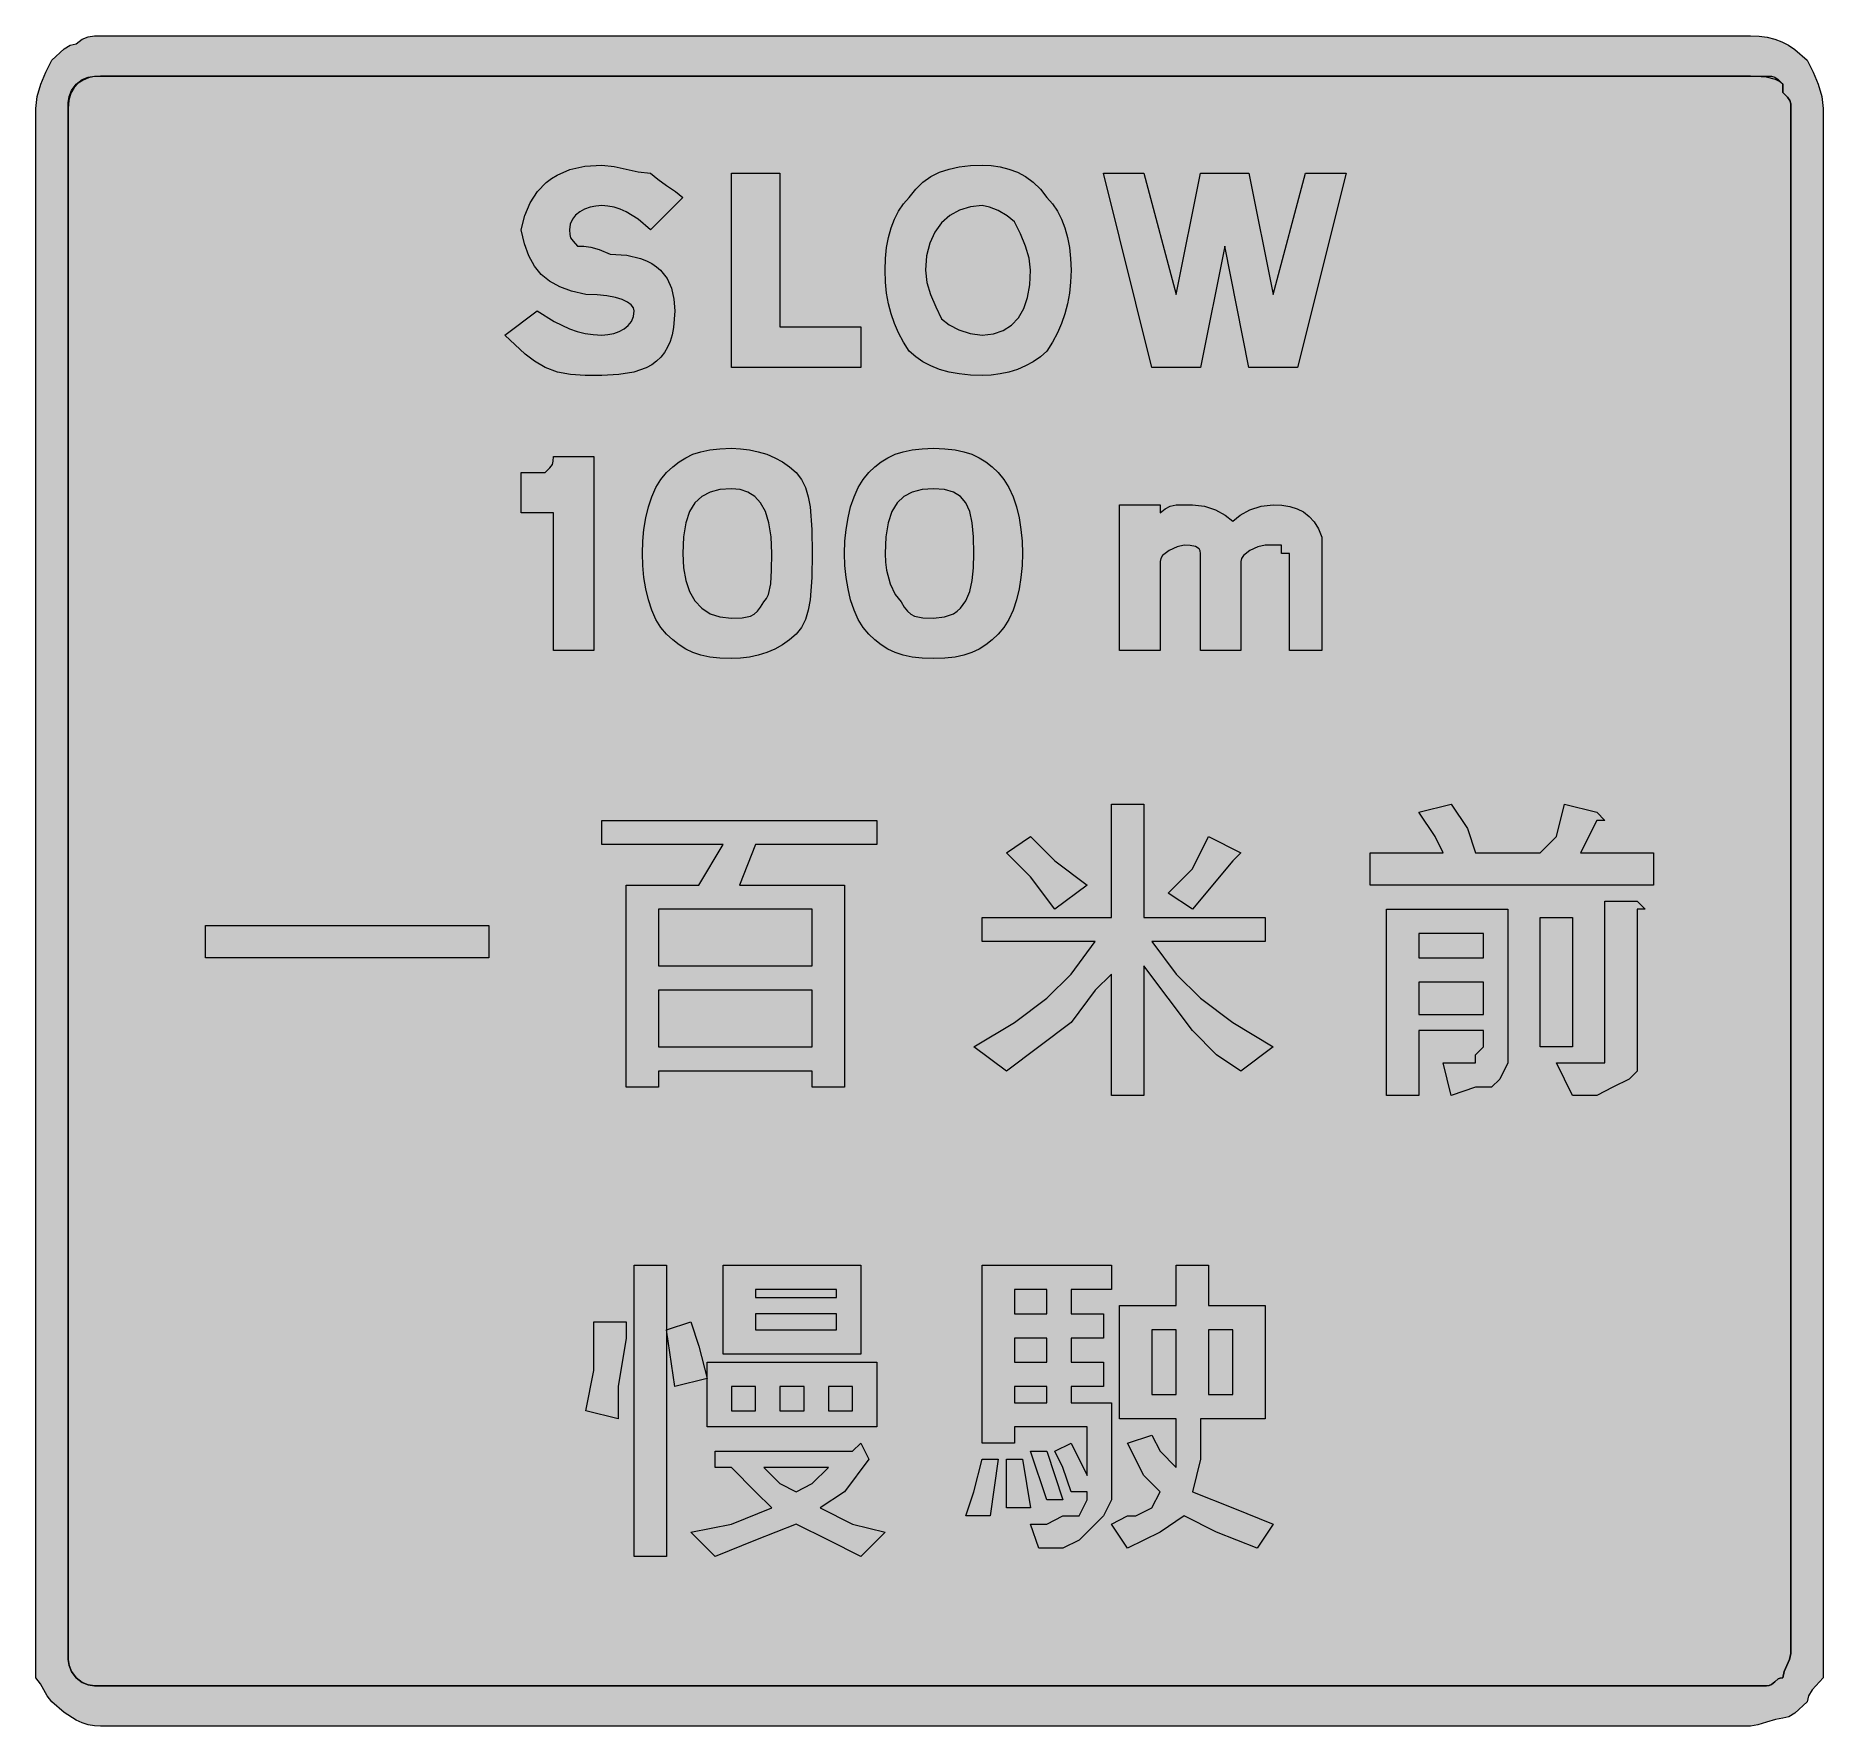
# Model space of a CAD drawing. Header units: metres. Extents: x 151 to 417, y 11 to 262.
import ezdxf

# ---------------------------------------------------------------- set-up
doc = ezdxf.new("R2010")
doc.units = ezdxf.units.M
doc.layers.add('FILL_BLACK_000000', color=7, linetype='Continuous', true_color=0x000000)
doc.layers.add('FILL_WHITE_FFFFFF', color=7, linetype='Continuous', true_color=0xffffff)

msp = doc.modelspace()

# ---------------------------------------------------------------- hatches: boundary and pattern name
at = {"layer": 'FILL_BLACK_000000', "true_color": 0x000000}
h = msp.add_hatch(color=7, dxfattribs=at)
h.dxf.hatch_style = 1
h.paths.add_polyline_path([(407.05, 261.54), (408.24, 261.37), (409.36, 261.09), (410.4, 260.7), (411.39, 260.19), (412.33, 259.58), (414.15, 258), (415.03, 256.2), (415.8, 254.4), (416.34, 252.6), (416.55, 250.8), (416.55, 21.6), (416.55, 18), (414.9, 16.2), (414.36, 15.3), (414.15, 14.4), (412.35, 12.75), (411.45, 12.21), (410.55, 12), (409.46, 11.81), (408.15, 11.4), (406.84, 10.99), (405.75, 10.8), (160.95, 10.8), (160.05, 10.86), (159.15, 11.03), (158.25, 11.31), (157.35, 11.7), (155.55, 12.82), (153.75, 14.4), (153.04, 15.3), (152.55, 16.2), (152.06, 17.1), (151.35, 18), (151.35, 21.6), (151.35, 250.8), (151.56, 252.6), (152.1, 254.4), (152.87, 256.2), (153.75, 258), (155.55, 259.65), (156.45, 260.19), (157.35, 260.4), (158.25, 261.09), (159.15, 261.45), (160.05, 261.58), (160.95, 261.6), (405.75, 261.6), (407.05, 261.54)])
h.paths.add_polyline_path([(159.19, 255.36), (158.38, 255.03), (157.65, 254.55), (157.04, 253.9), (156.56, 253.07), (156.26, 252.04), (156.15, 250.8), (156.15, 21.6), (156.17, 20.7), (156.3, 19.8), (156.66, 18.9), (157.35, 18), (158.25, 17.31), (159.15, 16.95), (160.05, 16.82), (160.95, 16.8), (405.75, 16.8), (408.15, 16.8), (408.55, 16.85), (408.86, 16.99), (409.35, 17.4), (409.84, 17.81), (410.15, 17.95), (410.55, 18), (410.74, 18.9), (411.15, 19.8), (411.56, 20.7), (411.75, 21.6), (411.75, 250.8), (411.73, 251.51), (411.6, 252), (411.24, 252.49), (410.55, 253.2), (410.55, 254.4), (410.05, 254.8), (409.46, 255.09), (408.15, 255.45), (405.75, 255.6), (160.95, 255.6), (160.05, 255.54), (159.19, 255.36)], flags=16)
h = msp.add_hatch(color=7, dxfattribs=at)
h.dxf.hatch_style = 1
h.paths.add_polyline_path([(230.57, 232.09), (230.7, 231.6), (231.06, 231.11), (231.75, 230.4), (232.67, 230.38), (233.7, 230.25), (234.96, 229.89), (236.55, 229.2), (239.03, 229.04), (241.09, 228.56), (241.97, 228.22), (242.75, 227.81), (243.44, 227.33), (244.05, 226.8), (245.01, 225.57), (245.66, 224.14), (246.03, 222.54), (246.15, 220.8), (245.98, 218.32), (245.77, 217.24), (245.47, 216.26), (245.1, 215.38), (244.63, 214.6), (244.08, 213.91), (243.45, 213.3), (242.73, 212.78), (241.93, 212.34), (240.07, 211.69), (237.88, 211.32), (235.35, 211.2), (232.86, 211.22), (230.7, 211.35), (228.77, 211.71), (226.95, 212.4), (225.34, 213.32), (223.95, 214.35), (220.95, 217.2), (225.75, 220.8), (228.26, 219.22), (230.55, 218.1), (231.68, 217.71), (232.84, 217.42), (234.05, 217.26), (235.35, 217.2), (236.25, 217.26), (237.11, 217.42), (237.92, 217.71), (238.65, 218.1), (239.26, 218.61), (239.74, 219.22), (240.04, 219.96), (240.15, 220.8), (240.04, 221.25), (239.7, 221.68), (239.14, 222.09), (238.35, 222.45), (237.34, 222.76), (236.1, 222.99), (234.64, 223.15), (232.95, 223.2), (230.86, 223.71), (229.09, 224.36), (227.59, 225.18), (226.35, 226.2), (225.33, 227.44), (224.51, 228.94), (223.86, 230.71), (223.35, 232.8), (223.91, 234.94), (224.72, 236.83), (225.78, 238.47), (227.1, 239.85), (227.87, 240.43), (228.71, 240.94), (230.61, 241.74), (232.82, 242.23), (235.35, 242.4), (237.15, 242.21), (238.95, 241.8), (240.75, 241.39), (242.55, 241.2), (243.64, 240.3), (244.95, 239.4), (246.26, 238.5), (247.35, 237.6), (242.55, 232.8), (240.75, 234.37), (238.95, 235.5), (238.05, 235.89), (237.15, 236.17), (236.25, 236.34), (235.35, 236.4), (234.45, 236.34), (233.59, 236.17), (232.78, 235.89), (232.05, 235.5), (231.44, 234.99), (230.96, 234.37), (230.66, 233.64), (230.55, 232.8), (230.57, 232.09)])
h = msp.add_hatch(color=7, dxfattribs=at)
h.dxf.hatch_style = 1
h.paths.add_polyline_path([(294.43, 242.16), (295.74, 241.83), (297, 241.35), (298.21, 240.7), (299.34, 239.87), (300.4, 238.84), (301.35, 237.6), (302.19, 236.64), (302.92, 235.57), (303.54, 234.39), (304.05, 233.1), (304.44, 231.69), (304.72, 230.17), (304.89, 228.54), (304.95, 226.8), (304.89, 225.05), (304.72, 223.41), (304.44, 221.84), (304.05, 220.35), (303.54, 218.91), (302.92, 217.52), (302.19, 216.15), (301.35, 214.8), (300.4, 213.96), (299.34, 213.22), (298.21, 212.61), (297, 212.1), (295.74, 211.71), (294.43, 211.42), (293.1, 211.26), (291.75, 211.2), (290.01, 211.26), (288.37, 211.42), (286.86, 211.71), (285.45, 212.1), (284.16, 212.61), (282.97, 213.22), (281.91, 213.96), (280.95, 214.8), (280.11, 216.15), (279.37, 217.52), (278.76, 218.91), (278.25, 220.35), (277.86, 221.84), (277.57, 223.41), (277.41, 225.05), (277.35, 226.8), (277.41, 228.54), (277.57, 230.17), (277.86, 231.69), (278.25, 233.1), (278.76, 234.39), (279.37, 235.57), (280.11, 236.64), (280.95, 237.6), (281.91, 238.84), (282.97, 239.87), (284.16, 240.7), (285.45, 241.35), (286.86, 241.83), (288.37, 242.16), (290.01, 242.34), (291.75, 242.4), (293.1, 242.34), (294.43, 242.16)])
h.paths.add_polyline_path([(298.2, 230.4), (297.43, 232.2), (296.55, 234), (295.46, 234.88), (294.15, 235.65), (292.84, 236.19), (291.75, 236.4), (290.01, 236.23), (288.41, 235.74), (286.98, 234.94), (285.75, 233.85), (284.74, 232.47), (283.99, 230.83), (283.51, 228.94), (283.35, 226.8), (283.56, 225), (284.1, 223.2), (284.87, 221.4), (285.75, 219.6), (286.86, 218.72), (288.3, 217.95), (289.97, 217.41), (291.75, 217.2), (293.44, 217.37), (294.9, 217.86), (296.14, 218.66), (297.15, 219.75), (297.94, 221.13), (298.5, 222.77), (298.84, 224.66), (298.95, 226.8), (298.74, 228.6), (298.2, 230.4)], flags=16)
h = msp.add_hatch(color=7, dxfattribs=at)
h.dxf.hatch_style = 1
h.paths.add_polyline_path([(261.75, 218.4), (273.75, 218.4), (273.75, 212.4), (254.55, 212.4), (254.55, 241.2), (261.75, 241.2), (261.75, 218.4)])
h = msp.add_hatch(color=7, dxfattribs=at)
h.dxf.hatch_style = 1
h.paths.add_polyline_path([(338.55, 212.4), (331.35, 212.4), (327.75, 230.4), (324.15, 212.4), (316.95, 212.4), (309.75, 241.2), (315.75, 241.2), (320.55, 223.2), (324.15, 241.2), (327.75, 241.2), (331.35, 241.2), (334.95, 223.2), (339.75, 241.2), (345.75, 241.2), (338.55, 212.4)])
h = msp.add_hatch(color=7, dxfattribs=at)
h.dxf.hatch_style = 1
h.paths.add_polyline_path([(234.15, 170.4), (228.15, 170.4), (228.15, 190.8), (223.35, 190.8), (223.35, 196.8), (226.95, 196.8), (227.64, 197.51), (228, 198), (228.13, 198.49), (228.15, 199.2), (234.15, 199.2), (234.15, 170.4)])
h = msp.add_hatch(color=7, dxfattribs=at)
h.dxf.hatch_style = 1
h.paths.add_polyline_path([(266.25, 177.9), (265.96, 176.39), (265.54, 175.01), (264.94, 173.81), (264.15, 172.8), (263.2, 171.96), (262.14, 171.22), (261.01, 170.61), (259.8, 170.1), (258.54, 169.71), (257.23, 169.42), (255.9, 169.26), (254.55, 169.2), (252.86, 169.26), (251.36, 169.42), (250.04, 169.71), (248.85, 170.1), (247.78, 170.61), (246.79, 171.22), (245.85, 171.96), (244.95, 172.8), (244.11, 173.81), (243.37, 175.01), (242.76, 176.39), (242.25, 177.9), (241.86, 179.53), (241.57, 181.24), (241.41, 183), (241.35, 184.8), (241.41, 186.6), (241.57, 188.36), (241.86, 190.07), (242.25, 191.7), (242.76, 193.21), (243.37, 194.59), (244.11, 195.79), (244.95, 196.8), (245.85, 197.64), (246.79, 198.38), (247.78, 198.99), (248.85, 199.5), (250.04, 199.89), (251.36, 200.18), (252.86, 200.34), (254.55, 200.4), (255.9, 200.34), (257.23, 200.18), (258.54, 199.89), (259.8, 199.5), (261.01, 198.99), (262.14, 198.38), (263.2, 197.64), (264.15, 196.8), (264.94, 195.79), (265.54, 194.59), (265.96, 193.21), (266.25, 191.7), (266.51, 188.36), (266.55, 184.8), (266.51, 181.24), (266.25, 177.9)])
h.paths.add_polyline_path([(260.12, 189.34), (259.6, 191), (258.9, 192.3), (258.03, 193.26), (257.01, 193.91), (255.84, 194.28), (254.55, 194.4), (252.86, 194.28), (251.4, 193.91), (250.16, 193.26), (249.15, 192.3), (248.36, 191), (247.8, 189.34), (247.46, 187.28), (247.35, 184.8), (247.46, 182.66), (247.8, 180.77), (248.36, 179.13), (249.15, 177.75), (250.16, 176.66), (251.4, 175.86), (252.86, 175.37), (254.55, 175.2), (256.14, 175.24), (257.4, 175.5), (257.94, 175.79), (258.43, 176.21), (258.9, 176.81), (259.35, 177.6), (259.75, 178.11), (260.04, 178.72), (260.4, 180.3), (260.53, 182.32), (260.55, 184.8), (260.44, 187.28), (260.12, 189.34)], flags=16)
h = msp.add_hatch(color=7, dxfattribs=at)
h.dxf.hatch_style = 1
h.paths.add_polyline_path([(297.52, 181.24), (297.24, 179.53), (296.85, 177.9), (296.34, 176.39), (295.72, 175.01), (294.99, 173.81), (294.15, 172.8), (293.25, 171.96), (292.31, 171.22), (291.32, 170.61), (290.25, 170.1), (289.06, 169.71), (287.74, 169.42), (286.24, 169.26), (284.55, 169.2), (282.86, 169.26), (281.36, 169.42), (280.04, 169.71), (278.85, 170.1), (277.78, 170.61), (276.79, 171.22), (275.85, 171.96), (274.95, 172.8), (274.11, 173.81), (273.37, 175.01), (272.76, 176.39), (272.25, 177.9), (271.86, 179.53), (271.57, 181.24), (271.41, 183), (271.35, 184.8), (271.41, 186.6), (271.57, 188.36), (271.86, 190.07), (272.25, 191.7), (272.76, 193.21), (273.37, 194.59), (274.11, 195.79), (274.95, 196.8), (275.85, 197.64), (276.79, 198.38), (277.78, 198.99), (278.85, 199.5), (280.04, 199.89), (281.36, 200.18), (282.86, 200.34), (284.55, 200.4), (286.24, 200.34), (287.74, 200.18), (289.06, 199.89), (290.25, 199.5), (291.32, 198.99), (292.31, 198.38), (293.25, 197.64), (294.15, 196.8), (294.99, 195.79), (295.72, 194.59), (296.34, 193.21), (296.85, 191.7), (297.24, 190.07), (297.52, 188.36), (297.69, 186.6), (297.75, 184.8), (297.69, 183), (297.52, 181.24)])
h.paths.add_polyline_path([(290.29, 189.34), (289.92, 191), (289.35, 192.3), (288.56, 193.26), (287.51, 193.91), (286.19, 194.28), (284.55, 194.4), (282.86, 194.28), (281.4, 193.91), (280.16, 193.26), (279.15, 192.3), (278.36, 191), (277.8, 189.34), (277.46, 187.28), (277.35, 184.8), (277.4, 183.51), (277.56, 182.32), (278.1, 180.3), (278.87, 178.72), (279.75, 177.6), (280.2, 176.81), (280.67, 176.21), (281.16, 175.79), (281.7, 175.5), (282.96, 175.24), (284.55, 175.2), (286.19, 175.37), (287.51, 175.86), (288.07, 176.22), (288.56, 176.66), (289.35, 177.75), (289.92, 179.13), (290.29, 180.77), (290.49, 182.66), (290.55, 184.8), (290.49, 187.28), (290.29, 189.34)], flags=16)
h = msp.add_hatch(color=7, dxfattribs=at)
h.dxf.hatch_style = 1
h.paths.add_polyline_path([(332.68, 185.79), (331.5, 185.25), (330.54, 184.48), (330.26, 184.05), (330.15, 183.6), (330.15, 170.4), (324.15, 170.4), (324.15, 184.8), (324.1, 185.2), (323.94, 185.49), (323.4, 185.85), (322.63, 185.98), (321.75, 186), (320.68, 185.79), (319.5, 185.25), (318.54, 184.48), (318.26, 184.05), (318.15, 183.6), (318.15, 170.4), (312.15, 170.4), (312.15, 192), (318.15, 192), (318.15, 190.8), (318.9, 191.4), (319.67, 191.81), (320.55, 192), (322.95, 192), (324.73, 191.79), (326.4, 191.25), (327.84, 190.48), (328.95, 189.6), (330.06, 190.48), (331.5, 191.25), (333.17, 191.79), (334.95, 192), (336.24, 191.94), (337.42, 191.76), (338.49, 191.43), (339.45, 190.95), (340.29, 190.3), (341.02, 189.47), (341.64, 188.44), (342.15, 187.2), (342.15, 186), (342.15, 170.4), (337.35, 170.4), (337.35, 184.8), (336.15, 184.8), (336.15, 186), (333.75, 186), (332.68, 185.79)])
h = msp.add_hatch(color=7, dxfattribs=at)
h.dxf.hatch_style = 1
h.paths.add_polyline_path([(291.75, 130.8), (310.95, 130.8), (310.95, 147.6), (314.55, 147.6), (315.75, 147.6), (315.75, 146.4), (315.75, 145.2), (315.75, 130.8), (333.75, 130.8), (333.75, 127.2), (316.95, 127.2), (320.55, 122.4), (324.15, 118.8), (328.95, 115.2), (334.95, 111.6), (330.15, 108), (326.55, 110.4), (322.95, 114), (319.35, 118.8), (315.75, 123.6), (315.75, 104.4), (310.95, 104.4), (310.95, 122.4), (308.55, 120), (304.95, 115.2), (300.15, 111.6), (295.35, 108), (290.55, 111.6), (296.55, 115.2), (301.35, 118.8), (304.95, 122.4), (308.55, 127.2), (291.75, 127.2), (291.75, 130.8)])
h = msp.add_hatch(color=7, dxfattribs=at)
h.dxf.hatch_style = 1
h.paths.add_polyline_path([(358.95, 142.8), (356.55, 146.4), (361.35, 147.6), (363.75, 144), (364.95, 140.4), (374.55, 140.4), (376.95, 142.8), (378.15, 147.6), (382.95, 146.4), (384.15, 145.2), (382.95, 145.2), (380.55, 140.4), (391.35, 140.4), (391.35, 135.6), (349.35, 135.6), (349.35, 140.4), (360.15, 140.4), (358.95, 142.8)])
h = msp.add_hatch(color=7, dxfattribs=at)
h.dxf.hatch_style = 1
h.paths.add_polyline_path([(276.15, 141.6), (258.15, 141.6), (255.75, 135.6), (271.35, 135.6), (271.35, 105.6), (266.55, 105.6), (266.55, 108), (243.75, 108), (243.75, 105.6), (238.95, 105.6), (238.95, 135.6), (249.75, 135.6), (253.35, 141.6), (235.35, 141.6), (235.35, 145.2), (276.15, 145.2), (276.15, 141.6)])
h.paths.add_polyline_path([(243.75, 132), (243.75, 123.6), (266.55, 123.6), (266.55, 132), (243.75, 132)], flags=16)
h.paths.add_polyline_path([(266.55, 120), (243.75, 120), (243.75, 111.6), (266.55, 111.6), (266.55, 120)], flags=16)
h = msp.add_hatch(color=7, dxfattribs=at)
h.dxf.hatch_style = 1
h.paths.add_polyline_path([(302.55, 139.2), (307.35, 135.6), (302.55, 132), (298.95, 136.8), (295.35, 140.4), (298.95, 142.8), (302.55, 139.2)])
h = msp.add_hatch(color=7, dxfattribs=at)
h.dxf.hatch_style = 1
h.paths.add_polyline_path([(322.95, 138), (325.35, 142.8), (330.15, 140.4), (328.95, 139.2), (322.95, 132), (319.35, 134.4), (322.95, 138)])
h = msp.add_hatch(color=7, dxfattribs=at)
h.dxf.hatch_style = 1
h.paths.add_polyline_path([(388.95, 133.2), (390.15, 132), (388.95, 132), (388.95, 130.8), (388.95, 111.6), (388.95, 108), (387.75, 106.8), (385.35, 105.6), (382.95, 104.4), (379.35, 104.4), (376.95, 109.2), (381.75, 109.2), (382.95, 109.2), (384.15, 109.2), (384.15, 110.4), (384.15, 111.6), (384.15, 133.2), (388.95, 133.2)])
h = msp.add_hatch(color=7, dxfattribs=at)
h.dxf.hatch_style = 1
h.paths.add_polyline_path([(369.75, 109.2), (368.55, 106.8), (367.35, 105.6), (364.95, 105.6), (361.35, 104.4), (360.15, 109.2), (363.75, 109.2), (364.95, 109.2), (364.95, 110.4), (366.15, 111.6), (366.15, 114), (356.55, 114), (356.55, 104.4), (351.75, 104.4), (351.75, 132), (369.75, 132), (369.75, 111.6), (369.75, 109.2)])
h.paths.add_polyline_path([(356.55, 121.2), (356.55, 116.4), (366.15, 116.4), (366.15, 121.2), (356.55, 121.2)], flags=16)
h.paths.add_polyline_path([(366.15, 128.4), (356.55, 128.4), (356.55, 124.8), (366.15, 124.8), (366.15, 128.4)], flags=16)
h = msp.add_hatch(color=7, dxfattribs=at)
h.dxf.hatch_style = 1
h.paths.add_polyline_path([(378.15, 130.8), (379.35, 130.8), (379.35, 129.6), (379.35, 128.4), (379.35, 111.6), (374.55, 111.6), (374.55, 130.8), (378.15, 130.8)])
h = msp.add_hatch(color=7, dxfattribs=at)
h.dxf.hatch_style = 1
h.paths.add_polyline_path([(218.55, 129.6), (218.55, 124.8), (176.55, 124.8), (176.55, 129.6), (218.55, 129.6)])
h = msp.add_hatch(color=7, dxfattribs=at)
h.dxf.hatch_style = 1
h.paths.add_polyline_path([(244.95, 79.2), (244.95, 78), (244.95, 36), (240.15, 36), (240.15, 79.2), (244.95, 79.2)])
h = msp.add_hatch(color=7, dxfattribs=at)
h.dxf.hatch_style = 1
h.paths.add_polyline_path([(253.35, 66), (253.35, 79.2), (273.75, 79.2), (273.75, 66), (253.35, 66)])
h.paths.add_polyline_path([(258.15, 75.6), (258.15, 74.4), (270.15, 74.4), (270.15, 75.6), (258.15, 75.6)], flags=16)
h.paths.add_polyline_path([(270.15, 72), (258.15, 72), (258.15, 69.6), (270.15, 69.6), (270.15, 72)], flags=16)
h = msp.add_hatch(color=7, dxfattribs=at)
h.dxf.hatch_style = 1
h.paths.add_polyline_path([(304.95, 72), (309.75, 72), (309.75, 68.4), (304.95, 68.4), (304.95, 64.8), (309.75, 64.8), (309.75, 61.2), (304.95, 61.2), (304.95, 58.8), (310.95, 58.8), (310.95, 49.2), (310.95, 46.8), (310.95, 44.4), (309.75, 42), (308.55, 40.8), (307.35, 39.6), (306.15, 38.4), (303.75, 37.2), (302.55, 37.2), (300.15, 37.2), (298.95, 40.8), (301.35, 40.8), (303.75, 42), (306.15, 42), (307.35, 44.4), (307.35, 45.6), (304.95, 45.6), (303.75, 49.2), (302.55, 51.6), (304.95, 52.8), (307.35, 48), (307.35, 55.2), (296.55, 55.2), (296.55, 52.8), (291.75, 52.8), (291.75, 79.2), (310.95, 79.2), (310.95, 75.6), (304.95, 75.6), (304.95, 72)])
h.paths.add_polyline_path([(296.55, 72), (301.35, 72), (301.35, 75.6), (296.55, 75.6), (296.55, 72)], flags=16)
h.paths.add_polyline_path([(296.55, 68.4), (296.55, 64.8), (301.35, 64.8), (301.35, 68.4), (296.55, 68.4)], flags=16)
h.paths.add_polyline_path([(301.35, 61.2), (296.55, 61.2), (296.55, 58.8), (301.35, 58.8), (301.35, 61.2)], flags=16)
h = msp.add_hatch(color=7, dxfattribs=at)
h.dxf.hatch_style = 1
h.paths.add_polyline_path([(325.35, 78), (325.35, 73.2), (333.75, 73.2), (333.75, 56.4), (324.15, 56.4), (324.15, 50.4), (322.95, 45.6), (328.95, 43.2), (334.95, 40.8), (332.55, 37.2), (326.55, 39.6), (321.75, 42), (318.15, 39.6), (313.35, 37.2), (310.95, 40.8), (313.35, 42), (314.55, 42), (316.95, 43.2), (318.15, 45.6), (315.75, 48), (313.35, 52.8), (316.95, 54), (318.15, 51.6), (320.55, 49.2), (320.55, 56.4), (312.15, 56.4), (312.15, 73.2), (320.55, 73.2), (320.55, 79.2), (324.15, 79.2), (325.35, 79.2), (325.35, 78)])
h.paths.add_polyline_path([(316.95, 69.6), (316.95, 60), (320.55, 60), (320.55, 69.6), (316.95, 69.6)], flags=16)
h.paths.add_polyline_path([(328.95, 69.6), (325.35, 69.6), (325.35, 60), (328.95, 60), (328.95, 69.6)], flags=16)
h = msp.add_hatch(color=7, dxfattribs=at)
h.dxf.hatch_style = 1
h.paths.add_polyline_path([(234.15, 63.6), (234.15, 70.8), (238.95, 70.8), (238.95, 69.6), (238.95, 68.4), (237.75, 61.2), (237.75, 56.4), (232.95, 57.6), (234.15, 63.6)])
h = msp.add_hatch(color=7, dxfattribs=at)
h.dxf.hatch_style = 1
h.paths.add_polyline_path([(249.75, 67.2), (250.95, 62.4), (246.15, 61.2), (244.95, 69.6), (248.55, 70.8), (249.75, 67.2)])
h = msp.add_hatch(color=7, dxfattribs=at)
h.dxf.hatch_style = 1
h.paths.add_polyline_path([(250.95, 64.8), (276.15, 64.8), (276.15, 55.2), (250.95, 55.2), (250.95, 64.8)])
h.paths.add_polyline_path([(261.75, 57.6), (265.35, 57.6), (265.35, 61.2), (261.75, 61.2), (261.75, 57.6)], flags=16)
h.paths.add_polyline_path([(254.55, 61.2), (254.55, 57.6), (258.15, 57.6), (258.15, 61.2), (254.55, 61.2)], flags=16)
h.paths.add_polyline_path([(272.55, 61.2), (268.95, 61.2), (268.95, 57.6), (272.55, 57.6), (272.55, 61.2)], flags=16)
h = msp.add_hatch(color=7, dxfattribs=at)
h.dxf.hatch_style = 1
h.paths.add_polyline_path([(273.75, 52.8), (274.95, 50.4), (271.35, 45.6), (267.75, 43.2), (272.55, 40.8), (277.35, 39.6), (273.75, 36), (268.95, 38.4), (264.15, 40.8), (258.15, 38.4), (252.15, 36), (248.55, 39.6), (254.55, 40.8), (260.55, 43.2), (258.15, 45.6), (254.55, 49.2), (252.15, 49.2), (252.15, 51.6), (272.55, 51.6), (273.75, 52.8)])
h.paths.add_polyline_path([(264.15, 45.6), (266.55, 46.8), (268.95, 49.2), (259.35, 49.2), (261.75, 46.8), (264.15, 45.6)], flags=16)
h = msp.add_hatch(color=7, dxfattribs=at)
h.dxf.hatch_style = 1
h.paths.add_polyline_path([(292.95, 42), (289.35, 42), (290.55, 45.6), (291.75, 50.4), (294.15, 50.4), (292.95, 42)])
h = msp.add_hatch(color=7, dxfattribs=at)
h.dxf.hatch_style = 1
h.paths.add_polyline_path([(298.95, 43.2), (295.35, 43.2), (295.35, 46.8), (295.35, 50.4), (297.75, 50.4), (298.95, 43.2)])
h = msp.add_hatch(color=7, dxfattribs=at)
h.dxf.hatch_style = 1
h.paths.add_polyline_path([(303.75, 44.4), (301.35, 44.4), (298.95, 51.6), (301.35, 51.6), (303.75, 44.4)])
at = {"layer": 'FILL_WHITE_FFFFFF', "true_color": 0xffffff}
h = msp.add_hatch(color=7, dxfattribs=at)
h.dxf.hatch_style = 1
h.paths.add_polyline_path([(405.75, 255.6), (408.15, 255.6), (408.86, 255.58), (409.35, 255.45), (409.84, 255.09), (410.55, 254.4), (410.55, 253.2), (411.24, 252.49), (411.6, 252), (411.73, 251.51), (411.75, 250.8), (411.75, 21.6), (411.56, 20.7), (411.15, 19.8), (410.74, 18.9), (410.55, 18), (410.15, 17.95), (409.84, 17.81), (409.35, 17.4), (408.86, 16.99), (408.55, 16.85), (408.15, 16.8), (405.75, 16.8), (160.95, 16.8), (160.05, 16.82), (159.15, 16.95), (158.25, 17.31), (157.35, 18), (156.66, 18.9), (156.3, 19.8), (156.17, 20.7), (156.15, 21.6), (156.15, 250.8), (156.17, 251.7), (156.3, 252.6), (156.66, 253.5), (157.35, 254.4), (158.25, 255.09), (159.15, 255.45), (160.05, 255.58), (160.95, 255.6), (405.75, 255.6)])

# ---------------------------------------------------------------- linework, layer by layer
at = {"layer": 'FILL_BLACK_000000', "lineweight": 0, "true_color": 0x000000}
for points in [[(407.05, 261.54), (408.24, 261.37), (409.36, 261.09), (410.4, 260.7), (411.39, 260.19), (412.33, 259.58), (414.15, 258), (415.03, 256.2), (415.8, 254.4), (416.34, 252.6), (416.55, 250.8), (416.55, 21.6), (416.55, 18), (414.9, 16.2), (414.36, 15.3), (414.15, 14.4), (412.35, 12.75), (411.45, 12.21), (410.55, 12), (409.46, 11.81), (408.15, 11.4), (406.84, 10.99), (405.75, 10.8), (160.95, 10.8), (160.05, 10.86), (159.15, 11.03), (158.25, 11.31), (157.35, 11.7), (155.55, 12.82), (153.75, 14.4), (153.04, 15.3), (152.55, 16.2), (152.06, 17.1), (151.35, 18), (151.35, 21.6), (151.35, 250.8), (151.56, 252.6), (152.1, 254.4), (152.87, 256.2), (153.75, 258), (155.55, 259.65), (156.45, 260.19), (157.35, 260.4), (158.25, 261.09), (159.15, 261.45), (160.05, 261.58), (160.95, 261.6), (405.75, 261.6)], [(159.19, 255.36), (158.38, 255.03), (157.65, 254.55), (157.04, 253.9), (156.56, 253.07), (156.26, 252.04), (156.15, 250.8), (156.15, 21.6), (156.17, 20.7), (156.3, 19.8), (156.66, 18.9), (157.35, 18), (158.25, 17.31), (159.15, 16.95), (160.05, 16.82), (160.95, 16.8), (405.75, 16.8), (408.15, 16.8), (408.55, 16.85), (408.86, 16.99), (409.35, 17.4), (409.84, 17.81), (410.15, 17.95), (410.55, 18), (410.74, 18.9), (411.15, 19.8), (411.56, 20.7), (411.75, 21.6), (411.75, 250.8), (411.73, 251.51), (411.6, 252), (411.24, 252.49), (410.55, 253.2), (410.55, 254.4), (410.05, 254.8), (409.46, 255.09), (408.15, 255.45), (405.75, 255.6), (160.95, 255.6), (160.05, 255.54)], [(230.57, 232.09), (230.7, 231.6), (231.06, 231.11), (231.75, 230.4), (232.67, 230.38), (233.7, 230.25), (234.96, 229.89), (236.55, 229.2), (239.03, 229.04), (241.09, 228.56), (241.97, 228.22), (242.75, 227.81), (243.44, 227.33), (244.05, 226.8), (245.01, 225.57), (245.66, 224.14), (246.03, 222.54), (246.15, 220.8), (245.98, 218.32), (245.77, 217.24), (245.47, 216.26), (245.1, 215.38), (244.63, 214.6), (244.08, 213.91), (243.45, 213.3), (242.73, 212.78), (241.93, 212.34), (240.07, 211.69), (237.88, 211.32), (235.35, 211.2), (232.86, 211.22), (230.7, 211.35), (228.77, 211.71), (226.95, 212.4), (225.34, 213.32), (223.95, 214.35), (220.95, 217.2), (225.75, 220.8), (228.26, 219.22), (230.55, 218.1), (231.68, 217.71), (232.84, 217.42), (234.05, 217.26), (235.35, 217.2), (236.25, 217.26), (237.11, 217.42), (237.92, 217.71), (238.65, 218.1), (239.26, 218.61), (239.74, 219.22), (240.04, 219.96), (240.15, 220.8), (240.04, 221.25), (239.7, 221.68), (239.14, 222.09), (238.35, 222.45), (237.34, 222.76), (236.1, 222.99), (234.64, 223.15), (232.95, 223.2), (230.86, 223.71), (229.09, 224.36), (227.59, 225.18), (226.35, 226.2), (225.33, 227.44), (224.51, 228.94), (223.86, 230.71), (223.35, 232.8), (223.91, 234.94), (224.72, 236.83), (225.78, 238.47), (227.1, 239.85), (227.87, 240.43), (228.71, 240.94), (230.61, 241.74), (232.82, 242.23), (235.35, 242.4), (237.15, 242.21), (238.95, 241.8), (240.75, 241.39), (242.55, 241.2), (243.64, 240.3), (244.95, 239.4), (246.26, 238.5), (247.35, 237.6), (242.55, 232.8), (240.75, 234.37), (238.95, 235.5), (238.05, 235.89), (237.15, 236.17), (236.25, 236.34), (235.35, 236.4), (234.45, 236.34), (233.59, 236.17), (232.78, 235.89), (232.05, 235.5), (231.44, 234.99), (230.96, 234.37), (230.66, 233.64), (230.55, 232.8)], [(294.43, 242.16), (295.74, 241.83), (297, 241.35), (298.21, 240.7), (299.34, 239.87), (300.4, 238.84), (301.35, 237.6), (302.19, 236.64), (302.92, 235.57), (303.54, 234.39), (304.05, 233.1), (304.44, 231.69), (304.72, 230.17), (304.89, 228.54), (304.95, 226.8), (304.89, 225.05), (304.72, 223.41), (304.44, 221.84), (304.05, 220.35), (303.54, 218.91), (302.92, 217.52), (302.19, 216.15), (301.35, 214.8), (300.4, 213.96), (299.34, 213.22), (298.21, 212.61), (297, 212.1), (295.74, 211.71), (294.43, 211.42), (293.1, 211.26), (291.75, 211.2), (290.01, 211.26), (288.37, 211.42), (286.86, 211.71), (285.45, 212.1), (284.16, 212.61), (282.97, 213.22), (281.91, 213.96), (280.95, 214.8), (280.11, 216.15), (279.37, 217.52), (278.76, 218.91), (278.25, 220.35), (277.86, 221.84), (277.57, 223.41), (277.41, 225.05), (277.35, 226.8), (277.41, 228.54), (277.57, 230.17), (277.86, 231.69), (278.25, 233.1), (278.76, 234.39), (279.37, 235.57), (280.11, 236.64), (280.95, 237.6), (281.91, 238.84), (282.97, 239.87), (284.16, 240.7), (285.45, 241.35), (286.86, 241.83), (288.37, 242.16), (290.01, 242.34), (291.75, 242.4), (293.1, 242.34)], [(261.75, 218.4), (273.75, 218.4), (273.75, 212.4), (254.55, 212.4), (254.55, 241.2), (261.75, 241.2)], [(338.55, 212.4), (331.35, 212.4), (327.75, 230.4), (324.15, 212.4), (316.95, 212.4), (309.75, 241.2), (315.75, 241.2), (320.55, 223.2), (324.15, 241.2), (327.75, 241.2), (331.35, 241.2), (334.95, 223.2), (339.75, 241.2), (345.75, 241.2)], [(298.2, 230.4), (297.43, 232.2), (296.55, 234), (295.46, 234.88), (294.15, 235.65), (292.84, 236.19), (291.75, 236.4), (290.01, 236.23), (288.41, 235.74), (286.98, 234.94), (285.75, 233.85), (284.74, 232.47), (283.99, 230.83), (283.51, 228.94), (283.35, 226.8), (283.56, 225), (284.1, 223.2), (284.87, 221.4), (285.75, 219.6), (286.86, 218.72), (288.3, 217.95), (289.97, 217.41), (291.75, 217.2), (293.44, 217.37), (294.9, 217.86), (296.14, 218.66), (297.15, 219.75), (297.94, 221.13), (298.5, 222.77), (298.84, 224.66), (298.95, 226.8), (298.74, 228.6)], [(234.15, 170.4), (228.15, 170.4), (228.15, 190.8), (223.35, 190.8), (223.35, 196.8), (226.95, 196.8), (227.64, 197.51), (228, 198), (228.13, 198.49), (228.15, 199.2), (234.15, 199.2)], [(266.25, 177.9), (265.96, 176.39), (265.54, 175.01), (264.94, 173.81), (264.15, 172.8), (263.2, 171.96), (262.14, 171.22), (261.01, 170.61), (259.8, 170.1), (258.54, 169.71), (257.23, 169.42), (255.9, 169.26), (254.55, 169.2), (252.86, 169.26), (251.36, 169.42), (250.04, 169.71), (248.85, 170.1), (247.78, 170.61), (246.79, 171.22), (245.85, 171.96), (244.95, 172.8), (244.11, 173.81), (243.37, 175.01), (242.76, 176.39), (242.25, 177.9), (241.86, 179.53), (241.57, 181.24), (241.41, 183), (241.35, 184.8), (241.41, 186.6), (241.57, 188.36), (241.86, 190.07), (242.25, 191.7), (242.76, 193.21), (243.37, 194.59), (244.11, 195.79), (244.95, 196.8), (245.85, 197.64), (246.79, 198.38), (247.78, 198.99), (248.85, 199.5), (250.04, 199.89), (251.36, 200.18), (252.86, 200.34), (254.55, 200.4), (255.9, 200.34), (257.23, 200.18), (258.54, 199.89), (259.8, 199.5), (261.01, 198.99), (262.14, 198.38), (263.2, 197.64), (264.15, 196.8), (264.94, 195.79), (265.54, 194.59), (265.96, 193.21), (266.25, 191.7), (266.51, 188.36), (266.55, 184.8), (266.51, 181.24)], [(297.52, 181.24), (297.24, 179.53), (296.85, 177.9), (296.34, 176.39), (295.72, 175.01), (294.99, 173.81), (294.15, 172.8), (293.25, 171.96), (292.31, 171.22), (291.32, 170.61), (290.25, 170.1), (289.06, 169.71), (287.74, 169.42), (286.24, 169.26), (284.55, 169.2), (282.86, 169.26), (281.36, 169.42), (280.04, 169.71), (278.85, 170.1), (277.78, 170.61), (276.79, 171.22), (275.85, 171.96), (274.95, 172.8), (274.11, 173.81), (273.37, 175.01), (272.76, 176.39), (272.25, 177.9), (271.86, 179.53), (271.57, 181.24), (271.41, 183), (271.35, 184.8), (271.41, 186.6), (271.57, 188.36), (271.86, 190.07), (272.25, 191.7), (272.76, 193.21), (273.37, 194.59), (274.11, 195.79), (274.95, 196.8), (275.85, 197.64), (276.79, 198.38), (277.78, 198.99), (278.85, 199.5), (280.04, 199.89), (281.36, 200.18), (282.86, 200.34), (284.55, 200.4), (286.24, 200.34), (287.74, 200.18), (289.06, 199.89), (290.25, 199.5), (291.32, 198.99), (292.31, 198.38), (293.25, 197.64), (294.15, 196.8), (294.99, 195.79), (295.72, 194.59), (296.34, 193.21), (296.85, 191.7), (297.24, 190.07), (297.52, 188.36), (297.69, 186.6), (297.75, 184.8), (297.69, 183)], [(260.12, 189.34), (259.6, 191), (258.9, 192.3), (258.03, 193.26), (257.01, 193.91), (255.84, 194.28), (254.55, 194.4), (252.86, 194.28), (251.4, 193.91), (250.16, 193.26), (249.15, 192.3), (248.36, 191), (247.8, 189.34), (247.46, 187.28), (247.35, 184.8), (247.46, 182.66), (247.8, 180.77), (248.36, 179.13), (249.15, 177.75), (250.16, 176.66), (251.4, 175.86), (252.86, 175.37), (254.55, 175.2), (256.14, 175.24), (257.4, 175.5), (257.94, 175.79), (258.43, 176.21), (258.9, 176.81), (259.35, 177.6), (259.75, 178.11), (260.04, 178.72), (260.4, 180.3), (260.53, 182.32), (260.55, 184.8), (260.44, 187.28)], [(290.29, 189.34), (289.92, 191), (289.35, 192.3), (288.56, 193.26), (287.51, 193.91), (286.19, 194.28), (284.55, 194.4), (282.86, 194.28), (281.4, 193.91), (280.16, 193.26), (279.15, 192.3), (278.36, 191), (277.8, 189.34), (277.46, 187.28), (277.35, 184.8), (277.4, 183.51), (277.56, 182.32), (278.1, 180.3), (278.87, 178.72), (279.75, 177.6), (280.2, 176.81), (280.67, 176.21), (281.16, 175.79), (281.7, 175.5), (282.96, 175.24), (284.55, 175.2), (286.19, 175.37), (287.51, 175.86), (288.07, 176.22), (288.56, 176.66), (289.35, 177.75), (289.92, 179.13), (290.29, 180.77), (290.49, 182.66), (290.55, 184.8), (290.49, 187.28)], [(332.68, 185.79), (331.5, 185.25), (330.54, 184.48), (330.26, 184.05), (330.15, 183.6), (330.15, 170.4), (324.15, 170.4), (324.15, 184.8), (324.1, 185.2), (323.94, 185.49), (323.4, 185.85), (322.63, 185.98), (321.75, 186), (320.68, 185.79), (319.5, 185.25), (318.54, 184.48), (318.26, 184.05), (318.15, 183.6), (318.15, 170.4), (312.15, 170.4), (312.15, 192), (318.15, 192), (318.15, 190.8), (318.9, 191.4), (319.67, 191.81), (320.55, 192), (322.95, 192), (324.73, 191.79), (326.4, 191.25), (327.84, 190.48), (328.95, 189.6), (330.06, 190.48), (331.5, 191.25), (333.17, 191.79), (334.95, 192), (336.24, 191.94), (337.42, 191.76), (338.49, 191.43), (339.45, 190.95), (340.29, 190.3), (341.02, 189.47), (341.64, 188.44), (342.15, 187.2), (342.15, 186), (342.15, 170.4), (337.35, 170.4), (337.35, 184.8), (336.15, 184.8), (336.15, 186), (333.75, 186)], [(291.75, 130.8), (310.95, 130.8), (310.95, 147.6), (314.55, 147.6), (315.75, 147.6), (315.75, 146.4), (315.75, 145.2), (315.75, 130.8), (333.75, 130.8), (333.75, 127.2), (316.95, 127.2), (320.55, 122.4), (324.15, 118.8), (328.95, 115.2), (334.95, 111.6), (330.15, 108), (326.55, 110.4), (322.95, 114), (319.35, 118.8), (315.75, 123.6), (315.75, 104.4), (310.95, 104.4), (310.95, 122.4), (308.55, 120), (304.95, 115.2), (300.15, 111.6), (295.35, 108), (290.55, 111.6), (296.55, 115.2), (301.35, 118.8), (304.95, 122.4), (308.55, 127.2), (291.75, 127.2)], [(358.95, 142.8), (356.55, 146.4), (361.35, 147.6), (363.75, 144), (364.95, 140.4), (374.55, 140.4), (376.95, 142.8), (378.15, 147.6), (382.95, 146.4), (384.15, 145.2), (382.95, 145.2), (380.55, 140.4), (391.35, 140.4), (391.35, 135.6), (349.35, 135.6), (349.35, 140.4), (360.15, 140.4)], [(276.15, 141.6), (258.15, 141.6), (255.75, 135.6), (271.35, 135.6), (271.35, 105.6), (266.55, 105.6), (266.55, 108), (243.75, 108), (243.75, 105.6), (238.95, 105.6), (238.95, 135.6), (249.75, 135.6), (253.35, 141.6), (235.35, 141.6), (235.35, 145.2), (276.15, 145.2)], [(302.55, 139.2), (307.35, 135.6), (302.55, 132), (298.95, 136.8), (295.35, 140.4), (298.95, 142.8)], [(322.95, 138), (325.35, 142.8), (330.15, 140.4), (328.95, 139.2), (322.95, 132), (319.35, 134.4)], [(388.95, 133.2), (390.15, 132), (388.95, 132), (388.95, 130.8), (388.95, 111.6), (388.95, 108), (387.75, 106.8), (385.35, 105.6), (382.95, 104.4), (379.35, 104.4), (376.95, 109.2), (381.75, 109.2), (382.95, 109.2), (384.15, 109.2), (384.15, 110.4), (384.15, 111.6), (384.15, 133.2)], [(243.75, 132), (243.75, 123.6), (266.55, 123.6), (266.55, 132)], [(369.75, 109.2), (368.55, 106.8), (367.35, 105.6), (364.95, 105.6), (361.35, 104.4), (360.15, 109.2), (363.75, 109.2), (364.95, 109.2), (364.95, 110.4), (366.15, 111.6), (366.15, 114), (356.55, 114), (356.55, 104.4), (351.75, 104.4), (351.75, 132), (369.75, 132), (369.75, 111.6)], [(378.15, 130.8), (379.35, 130.8), (379.35, 129.6), (379.35, 128.4), (379.35, 111.6), (374.55, 111.6), (374.55, 130.8)], [(218.55, 129.6), (218.55, 124.8), (176.55, 124.8), (176.55, 129.6)], [(366.15, 128.4), (356.55, 128.4), (356.55, 124.8), (366.15, 124.8)], [(266.55, 120), (243.75, 120), (243.75, 111.6), (266.55, 111.6)], [(356.55, 121.2), (356.55, 116.4), (366.15, 116.4), (366.15, 121.2)], [(244.95, 79.2), (244.95, 78), (244.95, 36), (240.15, 36), (240.15, 79.2)], [(253.35, 66), (253.35, 79.2), (273.75, 79.2), (273.75, 66)], [(304.95, 72), (309.75, 72), (309.75, 68.4), (304.95, 68.4), (304.95, 64.8), (309.75, 64.8), (309.75, 61.2), (304.95, 61.2), (304.95, 58.8), (310.95, 58.8), (310.95, 49.2), (310.95, 46.8), (310.95, 44.4), (309.75, 42), (308.55, 40.8), (307.35, 39.6), (306.15, 38.4), (303.75, 37.2), (302.55, 37.2), (300.15, 37.2), (298.95, 40.8), (301.35, 40.8), (303.75, 42), (306.15, 42), (307.35, 44.4), (307.35, 45.6), (304.95, 45.6), (303.75, 49.2), (302.55, 51.6), (304.95, 52.8), (307.35, 48), (307.35, 55.2), (296.55, 55.2), (296.55, 52.8), (291.75, 52.8), (291.75, 79.2), (310.95, 79.2), (310.95, 75.6), (304.95, 75.6)], [(325.35, 78), (325.35, 73.2), (333.75, 73.2), (333.75, 56.4), (324.15, 56.4), (324.15, 50.4), (322.95, 45.6), (328.95, 43.2), (334.95, 40.8), (332.55, 37.2), (326.55, 39.6), (321.75, 42), (318.15, 39.6), (313.35, 37.2), (310.95, 40.8), (313.35, 42), (314.55, 42), (316.95, 43.2), (318.15, 45.6), (315.75, 48), (313.35, 52.8), (316.95, 54), (318.15, 51.6), (320.55, 49.2), (320.55, 56.4), (312.15, 56.4), (312.15, 73.2), (320.55, 73.2), (320.55, 79.2), (324.15, 79.2), (325.35, 79.2)], [(258.15, 75.6), (258.15, 74.4), (270.15, 74.4), (270.15, 75.6)], [(296.55, 72), (301.35, 72), (301.35, 75.6), (296.55, 75.6)], [(270.15, 72), (258.15, 72), (258.15, 69.6), (270.15, 69.6)], [(234.15, 63.6), (234.15, 70.8), (238.95, 70.8), (238.95, 69.6), (238.95, 68.4), (237.75, 61.2), (237.75, 56.4), (232.95, 57.6)], [(249.75, 67.2), (250.95, 62.4), (246.15, 61.2), (244.95, 69.6), (248.55, 70.8)], [(316.95, 69.6), (316.95, 60), (320.55, 60), (320.55, 69.6)], [(328.95, 69.6), (325.35, 69.6), (325.35, 60), (328.95, 60)], [(296.55, 68.4), (296.55, 64.8), (301.35, 64.8), (301.35, 68.4)], [(250.95, 64.8), (276.15, 64.8), (276.15, 55.2), (250.95, 55.2)], [(254.55, 61.2), (254.55, 57.6), (258.15, 57.6), (258.15, 61.2)], [(261.75, 57.6), (265.35, 57.6), (265.35, 61.2), (261.75, 61.2)], [(272.55, 61.2), (268.95, 61.2), (268.95, 57.6), (272.55, 57.6)], [(301.35, 61.2), (296.55, 61.2), (296.55, 58.8), (301.35, 58.8)], [(273.75, 52.8), (274.95, 50.4), (271.35, 45.6), (267.75, 43.2), (272.55, 40.8), (277.35, 39.6), (273.75, 36), (268.95, 38.4), (264.15, 40.8), (258.15, 38.4), (252.15, 36), (248.55, 39.6), (254.55, 40.8), (260.55, 43.2), (258.15, 45.6), (254.55, 49.2), (252.15, 49.2), (252.15, 51.6), (272.55, 51.6)], [(292.95, 42), (289.35, 42), (290.55, 45.6), (291.75, 50.4), (294.15, 50.4)], [(298.95, 43.2), (295.35, 43.2), (295.35, 46.8), (295.35, 50.4), (297.75, 50.4)], [(303.75, 44.4), (301.35, 44.4), (298.95, 51.6), (301.35, 51.6)], [(264.15, 45.6), (266.55, 46.8), (268.95, 49.2), (259.35, 49.2), (261.75, 46.8)]]:
    msp.add_lwpolyline(points, close=True, dxfattribs=at)
at = {"layer": 'FILL_WHITE_FFFFFF', "lineweight": 0, "true_color": 0xffffff}
msp.add_lwpolyline([(405.75, 255.6), (408.15, 255.6), (408.86, 255.58), (409.35, 255.45), (409.84, 255.09), (410.55, 254.4), (410.55, 253.2), (411.24, 252.49), (411.6, 252), (411.73, 251.51), (411.75, 250.8), (411.75, 21.6), (411.56, 20.7), (411.15, 19.8), (410.74, 18.9), (410.55, 18), (410.15, 17.95), (409.84, 17.81), (409.35, 17.4), (408.86, 16.99), (408.55, 16.85), (408.15, 16.8), (405.75, 16.8), (160.95, 16.8), (160.05, 16.82), (159.15, 16.95), (158.25, 17.31), (157.35, 18), (156.66, 18.9), (156.3, 19.8), (156.17, 20.7), (156.15, 21.6), (156.15, 250.8), (156.17, 251.7), (156.3, 252.6), (156.66, 253.5), (157.35, 254.4), (158.25, 255.09), (159.15, 255.45), (160.05, 255.58), (160.95, 255.6)], close=True, dxfattribs=at)

doc.saveas('drawing.dxf')
